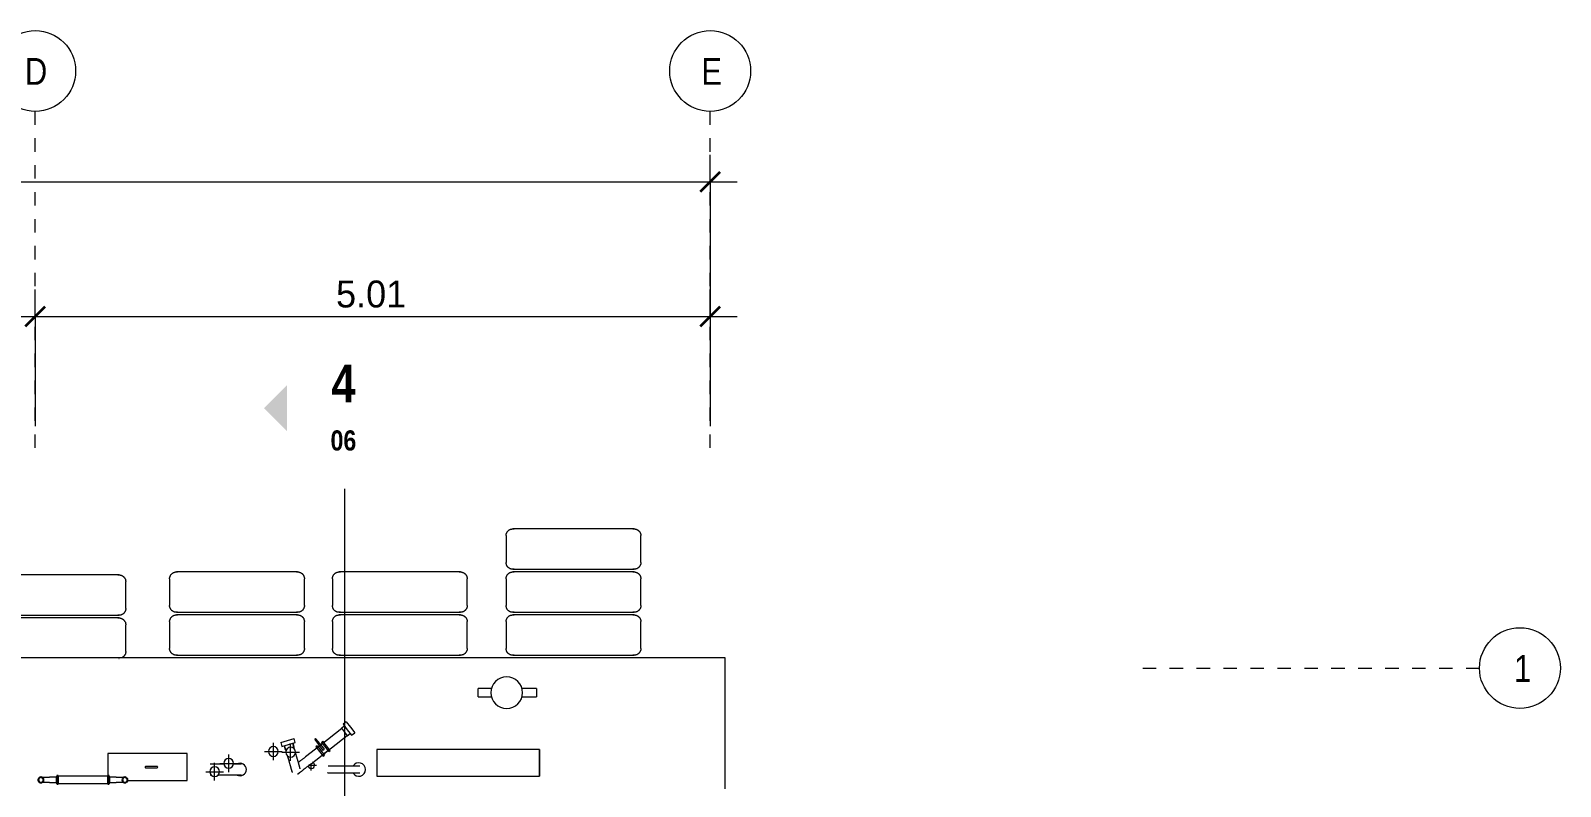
# Model space of a CAD drawing. Header units: metres. Extents: x -3 to 175, y -5 to 18.
# Drawn here: x 83.2 to 94.55, y 12.35 to 17.96 of the extents above; entities that cross this region are included whole.
import ezdxf

# ---------------------------------------------------------------- set-up
doc = ezdxf.new("R2010")
doc.units = ezdxf.units.M
doc.linetypes.add('Grid Line', pattern=[0.022225, 0.0127, -0.003175, 0.003175, -0.003175])
for name, color, linetype, lineweight in [('A-ANNO-DIMS', 7, 'Continuous', 9), ('A-ANNO-DIMS-100', 7, 'Continuous', 9), ('A-FLOR', 7, 'Continuous', 9), ('A-GENM', 7, 'Continuous', 9), ('G-ANNO-SYMB', 7, 'Continuous', 9), ('P-PIPE', 7, 'Continuous', 9), ('P-PIPE-CNTR', 7, 'Continuous', 9), ('S-GRID', 7, 'Continuous', 9), ('S-GRID-IDEN', 7, 'Continuous', 9)]:
    doc.layers.add(name, color=color, linetype=linetype, lineweight=lineweight)
doc.styles.add('Century Gothic_1', font='GOTHIC.TTF', dxfattribs={"height": 0.2})
doc.styles.add('Saira Condensed', font='SairaCondensed-Regular.ttf', dxfattribs={"height": 0.2})
doc.styles.add('Saira Condensed_B', font='', dxfattribs={"height": 0.15})
doc.styles.add('Saira Condensed_B_1', font='', dxfattribs={"height": 0.28})
doc.styles.get('Saira Condensed_B').set_extended_font_data('Saira Condensed', bold=True)
doc.styles.get('Saira Condensed_B_1').set_extended_font_data('Saira Condensed', bold=True)
doc.dimstyles.new('FCA_N_Cotas_E100', dxfattribs={"dimscale": 0.3048, "dimtxt": 0.208834, "dimasz": 0.492126, "dimexe": 0.656168, "dimexo": 0.656168, "dimgap": 0.032808, "dimtad": 1, "dimrnd": 0.01, "dimzin": 0, "dimdsep": 46, "dimtxsty": 'Century Gothic_1', "dimblk1": 'OBLIQUE', "dimblk2": 'OBLIQUE', "dimsah": 1, "dimcen": 0.09, "dimdle": 0.656168, "dimazin": 2, "dimtfac": 1, "dimtdec": 4, "dimtix": 1, "dimtmove": 0, "dimatfit": 3, "dimfxl": 1, "dimtvp": 1, "dimtolj": 1, "dimtzin": 0, "dimarcsym": 2})

# ---------------------------------------------------------------- blocks, each defined once
blk = doc.blocks.new('M_RVR_Neumatico - M_RVR_Neumatico-2622534-N-Cubierta 01')
at = {"layer": 'A-GENM'}
for p, q in [((-0.5, 0.1), (-0.5, -0.1)), ((0.5, -0.1), (0.5, 0.1))]:
    blk.add_line(p, q, dxfattribs=at)
at = {"layer": 'A-GENM', "flags": 128}
for points in [[(-0.5, 0.1), (-0.5, 0.102), (-0.5, 0.104), (-0.5, 0.106), (-0.499, 0.108), (-0.499, 0.11), (-0.499, 0.112), (-0.498, 0.114), (-0.497, 0.116), (-0.497, 0.118), (-0.496, 0.119), (-0.495, 0.121), (-0.494, 0.123), (-0.493, 0.125), (-0.492, 0.127), (-0.491, 0.128), (-0.49, 0.13), (-0.489, 0.131), (-0.488, 0.133), (-0.486, 0.134), (-0.485, 0.136), (-0.483, 0.137), (-0.482, 0.139), (-0.48, 0.14), (-0.479, 0.141), (-0.477, 0.142), (-0.475, 0.143), (-0.474, 0.144), (-0.472, 0.145), (-0.47, 0.146), (-0.468, 0.147), (-0.466, 0.147), (-0.464, 0.148), (-0.462, 0.148), (-0.46, 0.149), (-0.458, 0.149), (-0.457, 0.15), (-0.455, 0.15), (-0.453, 0.15), (-0.451, 0.15), (-0.45, 0.15)], [(-0.45, 0.15), (-0.45, 0.15), (-0.449, 0.15), (-0.447, 0.15), (-0.444, 0.15), (-0.441, 0.15)], [(0.45, 0.15), (0.45, 0.15), (0.449, 0.15), (0.447, 0.15), (0.444, 0.15), (0.441, 0.15), (0.437, 0.15), (0.432, 0.15), (0.427, 0.15), (0.421, 0.15), (0.414, 0.15), (0.407, 0.15), (0.399, 0.15), (0.391, 0.15), (0.381, 0.15), (0.371, 0.15), (0.361, 0.15), (0.35, 0.15), (0.338, 0.15), (0.326, 0.15), (0.314, 0.15), (0.3, 0.15), (0.287, 0.15), (0.273, 0.15), (0.258, 0.15), (0.243, 0.15), (0.228, 0.15), (0.212, 0.15), (0.196, 0.15), (0.18, 0.15), (0.163, 0.15), (0.146, 0.15), (0.129, 0.15), (0.112, 0.15), (0.094, 0.15), (0.076, 0.15), (0.059, 0.15), (0.041, 0.15), (0.023, 0.15), (0.005, 0.15), (-0.013, 0.15), (-0.031, 0.15), (-0.049, 0.15), (-0.067, 0.15), (-0.085, 0.15), (-0.102, 0.15), (-0.12, 0.15), (-0.137, 0.15), (-0.154, 0.15), (-0.171, 0.15), (-0.187, 0.15), (-0.203, 0.15), (-0.219, 0.15), (-0.235, 0.15), (-0.25, 0.15), (-0.265, 0.15), (-0.279, 0.15), (-0.293, 0.15), (-0.306, 0.15), (-0.319, 0.15), (-0.332, 0.15), (-0.344, 0.15), (-0.355, 0.15), (-0.366, 0.15), (-0.376, 0.15), (-0.386, 0.15), (-0.395, 0.15), (-0.403, 0.15), (-0.411, 0.15), (-0.418, 0.15), (-0.424, 0.15), (-0.43, 0.15), (-0.435, 0.15), (-0.439, 0.15), (-0.443, 0.15), (-0.445, 0.15), (-0.448, 0.15), (-0.449, 0.15), (-0.45, 0.15), (-0.45, 0.15)], [(0.441, 0.15), (0.443, 0.15), (0.445, 0.15), (0.448, 0.15), (0.449, 0.15), (0.45, 0.15), (0.45, 0.15)], [(0.45, 0.15), (0.452, 0.15), (0.454, 0.15), (0.456, 0.15), (0.458, 0.149), (0.46, 0.149), (0.462, 0.149), (0.464, 0.148), (0.466, 0.147), (0.468, 0.147), (0.469, 0.146), (0.471, 0.145), (0.473, 0.144), (0.475, 0.143), (0.477, 0.142), (0.478, 0.141), (0.48, 0.14), (0.481, 0.139), (0.483, 0.138), (0.484, 0.136), (0.486, 0.135), (0.487, 0.133), (0.489, 0.132), (0.49, 0.13), (0.491, 0.129), (0.492, 0.127), (0.493, 0.125), (0.494, 0.124), (0.495, 0.122), (0.496, 0.12), (0.497, 0.118), (0.497, 0.116), (0.498, 0.114), (0.498, 0.112), (0.499, 0.11), (0.499, 0.108), (0.5, 0.107), (0.5, 0.105), (0.5, 0.103), (0.5, 0.101), (0.5, 0.1)], [(-0.45, -0.15), (-0.452, -0.15), (-0.454, -0.15), (-0.456, -0.15), (-0.458, -0.149), (-0.46, -0.149), (-0.462, -0.149), (-0.464, -0.148), (-0.466, -0.147), (-0.468, -0.147), (-0.469, -0.146), (-0.471, -0.145), (-0.473, -0.144), (-0.475, -0.143), (-0.477, -0.142), (-0.478, -0.141), (-0.48, -0.14), (-0.481, -0.139), (-0.483, -0.138), (-0.484, -0.136), (-0.486, -0.135), (-0.487, -0.133), (-0.489, -0.132), (-0.49, -0.13), (-0.491, -0.129), (-0.492, -0.127), (-0.493, -0.125), (-0.494, -0.124), (-0.495, -0.122), (-0.496, -0.12), (-0.497, -0.118), (-0.497, -0.116), (-0.498, -0.114), (-0.498, -0.112), (-0.499, -0.11), (-0.499, -0.108), (-0.5, -0.107), (-0.5, -0.105), (-0.5, -0.103), (-0.5, -0.101), (-0.5, -0.1)], [(0.5, -0.1), (0.5, -0.102), (0.5, -0.104), (0.5, -0.106), (0.499, -0.108), (0.499, -0.11), (0.499, -0.112), (0.498, -0.114), (0.497, -0.116), (0.497, -0.118), (0.496, -0.119), (0.495, -0.121), (0.494, -0.123), (0.493, -0.125), (0.492, -0.127), (0.491, -0.128), (0.49, -0.13), (0.489, -0.131), (0.488, -0.133), (0.486, -0.134), (0.485, -0.136), (0.483, -0.137), (0.482, -0.139), (0.48, -0.14), (0.479, -0.141), (0.477, -0.142), (0.475, -0.143), (0.474, -0.144), (0.472, -0.145), (0.47, -0.146), (0.468, -0.147), (0.466, -0.147), (0.464, -0.148), (0.462, -0.148), (0.46, -0.149), (0.458, -0.149), (0.457, -0.15), (0.455, -0.15), (0.453, -0.15), (0.451, -0.15), (0.45, -0.15)], [(-0.441, -0.15), (-0.443, -0.15), (-0.445, -0.15), (-0.448, -0.15), (-0.449, -0.15), (-0.45, -0.15), (-0.45, -0.15)], [(-0.45, -0.15), (-0.45, -0.15), (-0.449, -0.15), (-0.447, -0.15), (-0.444, -0.15), (-0.441, -0.15), (-0.437, -0.15), (-0.432, -0.15), (-0.427, -0.15), (-0.421, -0.15), (-0.414, -0.15), (-0.407, -0.15), (-0.399, -0.15), (-0.391, -0.15), (-0.381, -0.15), (-0.371, -0.15), (-0.361, -0.15), (-0.35, -0.15), (-0.338, -0.15), (-0.326, -0.15), (-0.314, -0.15), (-0.3, -0.15), (-0.287, -0.15), (-0.273, -0.15), (-0.258, -0.15), (-0.243, -0.15), (-0.228, -0.15), (-0.212, -0.15), (-0.196, -0.15), (-0.18, -0.15), (-0.163, -0.15), (-0.146, -0.15), (-0.129, -0.15), (-0.112, -0.15), (-0.094, -0.15), (-0.076, -0.15), (-0.059, -0.15), (-0.041, -0.15), (-0.023, -0.15), (-0.005, -0.15), (0.013, -0.15), (0.031, -0.15), (0.049, -0.15), (0.067, -0.15), (0.085, -0.15), (0.102, -0.15), (0.12, -0.15), (0.137, -0.15), (0.154, -0.15), (0.171, -0.15), (0.187, -0.15), (0.203, -0.15), (0.219, -0.15), (0.235, -0.15), (0.25, -0.15), (0.265, -0.15), (0.279, -0.15), (0.293, -0.15), (0.306, -0.15), (0.319, -0.15), (0.332, -0.15), (0.344, -0.15), (0.355, -0.15), (0.366, -0.15), (0.376, -0.15), (0.386, -0.15), (0.395, -0.15), (0.403, -0.15), (0.411, -0.15), (0.418, -0.15), (0.424, -0.15), (0.43, -0.15), (0.435, -0.15), (0.439, -0.15), (0.443, -0.15), (0.445, -0.15), (0.448, -0.15), (0.449, -0.15), (0.45, -0.15), (0.45, -0.15)], [(0.45, -0.15), (0.45, -0.15), (0.449, -0.15), (0.447, -0.15), (0.444, -0.15), (0.441, -0.15)]]:
    blk.add_lwpolyline(points, dxfattribs=at)
blk = doc.blocks.new('M_RVR_Neumatico - M_RVR_Neumatico-V124-N-Cubierta 01')
at = {"layer": 'A-GENM'}
for p, q in [((-0.5, 0.1), (-0.5, -0.1)), ((0.5, -0.1), (0.5, 0.1)), ((-0.45, -0.15), (-0.449, -0.15))]:
    blk.add_line(p, q, dxfattribs=at)
at = {"layer": 'A-GENM', "flags": 128}
for points in [[(-0.5, 0.1), (-0.5, 0.102), (-0.5, 0.104), (-0.5, 0.106), (-0.499, 0.108), (-0.499, 0.11), (-0.499, 0.112), (-0.498, 0.114), (-0.497, 0.116), (-0.497, 0.118), (-0.496, 0.119), (-0.495, 0.121), (-0.494, 0.123), (-0.493, 0.125), (-0.492, 0.127), (-0.491, 0.128), (-0.49, 0.13), (-0.489, 0.131), (-0.488, 0.133), (-0.486, 0.134), (-0.485, 0.136), (-0.483, 0.137), (-0.482, 0.139), (-0.48, 0.14), (-0.479, 0.141), (-0.477, 0.142), (-0.475, 0.143), (-0.474, 0.144), (-0.472, 0.145), (-0.47, 0.146), (-0.468, 0.147), (-0.466, 0.147), (-0.464, 0.148), (-0.462, 0.148), (-0.46, 0.149), (-0.458, 0.149), (-0.457, 0.15), (-0.455, 0.15), (-0.453, 0.15), (-0.451, 0.15), (-0.45, 0.15)], [(-0.45, 0.15), (-0.45, 0.15), (-0.449, 0.15), (-0.447, 0.15), (-0.444, 0.15), (-0.441, 0.15)], [(0.45, 0.15), (0.45, 0.15), (0.449, 0.15), (0.447, 0.15), (0.444, 0.15), (0.441, 0.15), (0.437, 0.15), (0.432, 0.15), (0.427, 0.15), (0.421, 0.15), (0.414, 0.15), (0.407, 0.15), (0.399, 0.15), (0.391, 0.15), (0.381, 0.15), (0.371, 0.15), (0.361, 0.15), (0.35, 0.15), (0.338, 0.15), (0.326, 0.15), (0.314, 0.15), (0.3, 0.15), (0.287, 0.15), (0.273, 0.15), (0.258, 0.15), (0.243, 0.15), (0.228, 0.15), (0.212, 0.15), (0.196, 0.15), (0.18, 0.15), (0.163, 0.15), (0.146, 0.15), (0.129, 0.15), (0.112, 0.15), (0.094, 0.15), (0.076, 0.15), (0.059, 0.15), (0.041, 0.15), (0.023, 0.15), (0.005, 0.15), (-0.013, 0.15), (-0.031, 0.15), (-0.049, 0.15), (-0.067, 0.15), (-0.085, 0.15), (-0.102, 0.15), (-0.12, 0.15), (-0.137, 0.15), (-0.154, 0.15), (-0.171, 0.15), (-0.187, 0.15), (-0.203, 0.15), (-0.219, 0.15), (-0.235, 0.15), (-0.25, 0.15), (-0.265, 0.15), (-0.279, 0.15), (-0.293, 0.15), (-0.306, 0.15), (-0.319, 0.15), (-0.332, 0.15), (-0.344, 0.15), (-0.355, 0.15), (-0.366, 0.15), (-0.376, 0.15), (-0.386, 0.15), (-0.395, 0.15), (-0.403, 0.15), (-0.411, 0.15), (-0.418, 0.15), (-0.424, 0.15), (-0.43, 0.15), (-0.435, 0.15), (-0.439, 0.15), (-0.443, 0.15), (-0.445, 0.15), (-0.448, 0.15), (-0.449, 0.15), (-0.45, 0.15), (-0.45, 0.15)], [(0.441, 0.15), (0.443, 0.15), (0.445, 0.15), (0.448, 0.15), (0.449, 0.15), (0.45, 0.15), (0.45, 0.15)], [(0.45, 0.15), (0.452, 0.15), (0.454, 0.15), (0.456, 0.15), (0.458, 0.149), (0.46, 0.149), (0.462, 0.149), (0.464, 0.148), (0.466, 0.147), (0.468, 0.147), (0.469, 0.146), (0.471, 0.145), (0.473, 0.144), (0.475, 0.143), (0.477, 0.142), (0.478, 0.141), (0.48, 0.14), (0.481, 0.139), (0.483, 0.138), (0.484, 0.136), (0.486, 0.135), (0.487, 0.133), (0.489, 0.132), (0.49, 0.13), (0.491, 0.129), (0.492, 0.127), (0.493, 0.125), (0.494, 0.124), (0.495, 0.122), (0.496, 0.12), (0.497, 0.118), (0.497, 0.116), (0.498, 0.114), (0.498, 0.112), (0.499, 0.11), (0.499, 0.108), (0.5, 0.107), (0.5, 0.105), (0.5, 0.103), (0.5, 0.101), (0.5, 0.1)], [(-0.468, -0.147), (-0.469, -0.146), (-0.471, -0.145), (-0.473, -0.144), (-0.475, -0.143), (-0.477, -0.142), (-0.478, -0.141), (-0.48, -0.14), (-0.481, -0.139), (-0.483, -0.138), (-0.484, -0.136), (-0.486, -0.135), (-0.487, -0.133), (-0.489, -0.132), (-0.49, -0.13), (-0.491, -0.129), (-0.492, -0.127), (-0.493, -0.125), (-0.494, -0.124), (-0.495, -0.122), (-0.496, -0.12), (-0.497, -0.118), (-0.497, -0.116), (-0.498, -0.114), (-0.498, -0.112), (-0.499, -0.11), (-0.499, -0.108), (-0.5, -0.107), (-0.5, -0.105), (-0.5, -0.103), (-0.5, -0.101), (-0.5, -0.1)], [(0.5, -0.1), (0.5, -0.102), (0.5, -0.104), (0.5, -0.106), (0.499, -0.108), (0.499, -0.11), (0.499, -0.112), (0.498, -0.114), (0.497, -0.116), (0.497, -0.118), (0.496, -0.119), (0.495, -0.121), (0.494, -0.123), (0.493, -0.125), (0.492, -0.127), (0.491, -0.128), (0.49, -0.13), (0.489, -0.131), (0.488, -0.133), (0.486, -0.134), (0.485, -0.136), (0.483, -0.137), (0.482, -0.139), (0.48, -0.14), (0.479, -0.141), (0.477, -0.142), (0.475, -0.143), (0.474, -0.144), (0.472, -0.145), (0.47, -0.146), (0.468, -0.147), (0.467, -0.147)], [(0.448, -0.15), (0.449, -0.15), (0.45, -0.15)]]:
    blk.add_lwpolyline(points, dxfattribs=at)
blk = doc.blocks.new('M_Escalera Marinera Exterior - M_Escalera Marinera Exterior-2699892-N-Cubierta 01')
at = {"layer": 'A-GENM'}
for p, q in [((-0.197, 0.02), (-0.248, 0.02)), ((-0.197, 0), (-0.197, 0.02)), ((-0.197, -0.02), (-0.197, 0)), ((-0.184, 0.03), (0.184, 0.03)), ((0.248, 0.02), (0.197, 0.02)), ((0.197, 0.02), (0.197, 0)), ((-0.248, -0.02), (-0.197, -0.02)), ((0.184, -0.03), (-0.184, -0.03)), ((0.197, 0), (0.197, -0.02)), ((0.197, -0.02), (0.248, -0.02))]:
    blk.add_line(p, q, dxfattribs=at)
at = {"layer": 'A-GENM', "lineweight": 25}
for p, q in [((-0.184, 0.03), (-0.194, 0.03)), ((-0.194, 0.03), (-0.194, -0.03)), ((-0.184, -0.03), (-0.184, 0.03)), ((0.194, 0.03), (0.184, 0.03)), ((0.184, 0.03), (0.184, -0.03)), ((0.194, -0.03), (0.194, 0.03)), ((-0.194, -0.03), (-0.184, -0.03)), ((0.184, -0.03), (0.194, -0.03))]:
    blk.add_line(p, q, dxfattribs=at)
at = {"layer": 'A-GENM', "flags": 128}
for points in [[(-0.332, 0), (-0.332, 0.001), (-0.332, 0.002), (-0.331, 0.002), (-0.331, 0.003), (-0.331, 0.004), (-0.331, 0.005), (-0.331, 0.006), (-0.331, 0.006), (-0.33, 0.007), (-0.33, 0.008), (-0.33, 0.009), (-0.329, 0.009), (-0.329, 0.01), (-0.329, 0.011), (-0.328, 0.011), (-0.328, 0.012), (-0.327, 0.013), (-0.327, 0.013), (-0.326, 0.014)], [(-0.326, 0.014), (-0.325, 0.015), (-0.324, 0.015), (-0.324, 0.016), (-0.323, 0.016), (-0.322, 0.017), (-0.322, 0.017), (-0.321, 0.018), (-0.32, 0.018), (-0.32, 0.018), (-0.319, 0.019), (-0.318, 0.019), (-0.317, 0.019), (-0.317, 0.019), (-0.316, 0.02), (-0.315, 0.02), (-0.314, 0.02), (-0.313, 0.02), (-0.313, 0.02), (-0.312, 0.02)], [(-0.311, 0.02), (-0.311, 0.02), (-0.311, 0.02), (-0.31, 0.02), (-0.31, 0.02), (-0.309, 0.02), (-0.308, 0.02), (-0.308, 0.02), (-0.307, 0.02), (-0.306, 0.02), (-0.304, 0.02), (-0.303, 0.02), (-0.302, 0.02), (-0.301, 0.02), (-0.299, 0.02), (-0.298, 0.02), (-0.296, 0.02), (-0.294, 0.02), (-0.292, 0.02), (-0.291, 0.02), (-0.289, 0.02), (-0.287, 0.02), (-0.285, 0.02), (-0.283, 0.02), (-0.28, 0.02), (-0.278, 0.02), (-0.276, 0.02), (-0.274, 0.02), (-0.271, 0.02), (-0.269, 0.02), (-0.267, 0.02), (-0.264, 0.02), (-0.262, 0.02), (-0.259, 0.02), (-0.257, 0.02), (-0.254, 0.02), (-0.252, 0.02), (-0.249, 0.02), (-0.248, 0.02)], [(0.248, 0.02), (0.251, 0.02), (0.253, 0.02), (0.256, 0.02), (0.258, 0.02), (0.261, 0.02), (0.263, 0.02), (0.266, 0.02), (0.268, 0.02), (0.271, 0.02), (0.273, 0.02), (0.275, 0.02), (0.278, 0.02), (0.28, 0.02), (0.282, 0.02), (0.284, 0.02), (0.286, 0.02), (0.288, 0.02), (0.29, 0.02), (0.292, 0.02), (0.294, 0.02), (0.295, 0.02), (0.297, 0.02), (0.299, 0.02), (0.3, 0.02), (0.302, 0.02), (0.303, 0.02), (0.304, 0.02), (0.305, 0.02), (0.306, 0.02), (0.307, 0.02), (0.308, 0.02), (0.309, 0.02), (0.31, 0.02), (0.31, 0.02), (0.311, 0.02), (0.311, 0.02), (0.311, 0.02)], [(0.312, 0.02), (0.312, 0.02), (0.313, 0.02), (0.314, 0.02), (0.315, 0.02), (0.316, 0.02), (0.316, 0.019), (0.317, 0.019), (0.318, 0.019), (0.319, 0.019), (0.319, 0.018), (0.32, 0.018), (0.321, 0.018), (0.322, 0.017), (0.322, 0.017), (0.323, 0.017), (0.324, 0.016), (0.324, 0.016), (0.325, 0.015), (0.325, 0.014)], [(0.326, 0.014), (0.327, 0.013), (0.327, 0.013), (0.328, 0.012), (0.328, 0.011), (0.328, 0.011), (0.329, 0.01), (0.329, 0.009), (0.33, 0.009), (0.33, 0.008), (0.33, 0.007), (0.331, 0.006), (0.331, 0.006), (0.331, 0.005), (0.331, 0.004), (0.331, 0.003), (0.331, 0.003), (0.332, 0.002), (0.332, 0.001), (0.332, 0)], [(0.332, 0), (0.332, -0.001), (0.332, -0.002), (0.331, -0.002), (0.331, -0.003), (0.331, -0.004), (0.331, -0.005), (0.331, -0.006), (0.331, -0.006), (0.33, -0.007), (0.33, -0.008), (0.33, -0.009), (0.329, -0.009), (0.329, -0.01), (0.329, -0.011), (0.328, -0.011), (0.328, -0.012), (0.327, -0.013), (0.327, -0.013), (0.326, -0.014)], [(-0.326, -0.014), (-0.327, -0.013), (-0.327, -0.013), (-0.328, -0.012), (-0.328, -0.011), (-0.328, -0.011), (-0.329, -0.01), (-0.329, -0.009), (-0.33, -0.009), (-0.33, -0.008), (-0.33, -0.007), (-0.331, -0.006), (-0.331, -0.006), (-0.331, -0.005), (-0.331, -0.004), (-0.331, -0.003), (-0.331, -0.003), (-0.332, -0.002), (-0.332, -0.001), (-0.332, 0)], [(-0.312, -0.02), (-0.312, -0.02), (-0.313, -0.02), (-0.314, -0.02), (-0.315, -0.02), (-0.316, -0.02), (-0.316, -0.019), (-0.317, -0.019), (-0.318, -0.019), (-0.319, -0.019), (-0.319, -0.018), (-0.32, -0.018), (-0.321, -0.018), (-0.322, -0.017), (-0.322, -0.017), (-0.323, -0.017), (-0.324, -0.016), (-0.324, -0.016), (-0.325, -0.015), (-0.325, -0.014)], [(-0.248, -0.02), (-0.251, -0.02), (-0.253, -0.02), (-0.256, -0.02), (-0.258, -0.02), (-0.261, -0.02), (-0.263, -0.02), (-0.266, -0.02), (-0.268, -0.02), (-0.271, -0.02), (-0.273, -0.02), (-0.275, -0.02), (-0.278, -0.02), (-0.28, -0.02), (-0.282, -0.02), (-0.284, -0.02), (-0.286, -0.02), (-0.288, -0.02), (-0.29, -0.02), (-0.292, -0.02), (-0.294, -0.02), (-0.295, -0.02), (-0.297, -0.02), (-0.299, -0.02), (-0.3, -0.02), (-0.302, -0.02), (-0.303, -0.02), (-0.304, -0.02), (-0.305, -0.02), (-0.306, -0.02), (-0.307, -0.02), (-0.308, -0.02), (-0.309, -0.02), (-0.31, -0.02), (-0.31, -0.02), (-0.311, -0.02), (-0.311, -0.02), (-0.311, -0.02)], [(0.311, -0.02), (0.311, -0.02), (0.311, -0.02), (0.31, -0.02), (0.31, -0.02), (0.309, -0.02), (0.308, -0.02), (0.308, -0.02), (0.307, -0.02), (0.306, -0.02), (0.304, -0.02), (0.303, -0.02), (0.302, -0.02), (0.301, -0.02), (0.299, -0.02), (0.298, -0.02), (0.296, -0.02), (0.294, -0.02), (0.292, -0.02), (0.291, -0.02), (0.289, -0.02), (0.287, -0.02), (0.285, -0.02), (0.283, -0.02), (0.28, -0.02), (0.278, -0.02), (0.276, -0.02), (0.274, -0.02), (0.271, -0.02), (0.269, -0.02), (0.267, -0.02), (0.264, -0.02), (0.262, -0.02), (0.259, -0.02), (0.257, -0.02), (0.254, -0.02), (0.252, -0.02), (0.249, -0.02), (0.248, -0.02)], [(0.326, -0.014), (0.325, -0.015), (0.324, -0.015), (0.324, -0.016), (0.323, -0.016), (0.322, -0.017), (0.322, -0.017), (0.321, -0.018), (0.32, -0.018), (0.32, -0.018), (0.319, -0.019), (0.318, -0.019), (0.317, -0.019), (0.317, -0.019), (0.316, -0.02), (0.315, -0.02), (0.314, -0.02), (0.313, -0.02), (0.313, -0.02), (0.312, -0.02)]]:
    blk.add_lwpolyline(points, dxfattribs=at)
at = {"layer": 'A-GENM', "lineweight": 25}
for centre, start, end in [((-0.312, 0), 0, 180), ((-0.312, 0), 180, 360), ((0.312, 0), 0, 180), ((0.312, 0), 180, 0)]:
    blk.add_arc(centre, 0.02, start, end, dxfattribs=at)
blk = doc.blocks.new('M_Miscelaneo 1 - M_Miscelaneo 1-V137-N-Cubierta 01')
at = {"layer": 'A-GENM'}
for p, q in [((0.278, 0.1), (-0.168, 0.1)), ((-0.168, 0.1), (-0.168, -0.1)), ((0.316, 0.1), (0.315, 0.1)), ((0.414, 0.1), (0.412, 0.1)), ((0.421, -0.1), (0.421, 0.065)), ((-0.168, -0.1), (0.421, -0.1))]:
    blk.add_line(p, q, dxfattribs=at)
at = {"layer": 'A-GENM', "flags": 128}
for points in [[(0.141, 0.005), (0.141, 0.005), (0.141, 0.005), (0.141, 0.005), (0.141, 0.005), (0.141, 0.005), (0.14, 0.005), (0.14, 0.005), (0.139, 0.005), (0.139, 0.005), (0.138, 0.005), (0.137, 0.005), (0.137, 0.005), (0.136, 0.005), (0.135, 0.005), (0.134, 0.005), (0.133, 0.005), (0.132, 0.005), (0.131, 0.005), (0.13, 0.005), (0.129, 0.005), (0.127, 0.005), (0.126, 0.005), (0.125, 0.005), (0.123, 0.005), (0.122, 0.005), (0.121, 0.005), (0.119, 0.005), (0.118, 0.005), (0.116, 0.005), (0.115, 0.005), (0.113, 0.005), (0.111, 0.005), (0.11, 0.005), (0.108, 0.005), (0.106, 0.005), (0.105, 0.005), (0.103, 0.005), (0.101, 0.005), (0.1, 0.005), (0.098, 0.005), (0.096, 0.005), (0.095, 0.005), (0.093, 0.005), (0.091, 0.005), (0.09, 0.005), (0.088, 0.005), (0.086, 0.005), (0.085, 0.005), (0.083, 0.005), (0.082, 0.005), (0.08, 0.005), (0.079, 0.005), (0.077, 0.005), (0.076, 0.005), (0.074, 0.005), (0.073, 0.005), (0.072, 0.005), (0.071, 0.005), (0.069, 0.005), (0.068, 0.005), (0.067, 0.005), (0.066, 0.005), (0.065, 0.005), (0.064, 0.005), (0.063, 0.005), (0.062, 0.005), (0.062, 0.005), (0.061, 0.005), (0.06, 0.005), (0.06, 0.005), (0.059, 0.005), (0.059, 0.005), (0.058, 0.005), (0.058, 0.005), (0.058, 0.005), (0.057, 0.005), (0.057, 0.005), (0.057, 0.005), (0.057, 0.005)], [(0.057, -0.005), (0.057, -0.005), (0.057, -0.005), (0.057, -0.005), (0.058, -0.005), (0.058, -0.005), (0.058, -0.005), (0.059, -0.005), (0.059, -0.005), (0.06, -0.005), (0.06, -0.005), (0.061, -0.005), (0.062, -0.005), (0.063, -0.005), (0.064, -0.005), (0.064, -0.005), (0.065, -0.005), (0.067, -0.005), (0.068, -0.005), (0.069, -0.005), (0.07, -0.005), (0.071, -0.005), (0.072, -0.005), (0.074, -0.005), (0.075, -0.005), (0.077, -0.005), (0.078, -0.005), (0.079, -0.005), (0.081, -0.005), (0.082, -0.005), (0.084, -0.005), (0.086, -0.005), (0.087, -0.005), (0.089, -0.005), (0.09, -0.005), (0.092, -0.005), (0.094, -0.005), (0.095, -0.005), (0.097, -0.005), (0.099, -0.005), (0.101, -0.005), (0.102, -0.005), (0.104, -0.005), (0.106, -0.005), (0.107, -0.005), (0.109, -0.005), (0.11, -0.005), (0.112, -0.005), (0.114, -0.005), (0.115, -0.005), (0.117, -0.005), (0.118, -0.005), (0.12, -0.005), (0.121, -0.005), (0.123, -0.005), (0.124, -0.005), (0.125, -0.005), (0.127, -0.005), (0.128, -0.005), (0.129, -0.005), (0.13, -0.005), (0.131, -0.005), (0.133, -0.005), (0.134, -0.005), (0.134, -0.005), (0.135, -0.005), (0.136, -0.005), (0.137, -0.005), (0.138, -0.005), (0.138, -0.005), (0.139, -0.005), (0.14, -0.005), (0.14, -0.005), (0.14, -0.005), (0.141, -0.005), (0.141, -0.005), (0.141, -0.005), (0.141, -0.005), (0.141, -0.005), (0.141, -0.005)]]:
    blk.add_lwpolyline(points, dxfattribs=at)
at = {"layer": 'A-GENM'}
for centre, start, end in [((0.057, 0), 75, 180), ((0.057, 0), 180, 285), ((0.141, 0), 0, 120), ((0.141, 0), 240, 0)]:
    blk.add_arc(centre, 0.005, start, end, dxfattribs=at)
blk = doc.blocks.new('M_Boca extracción - M_Boca extracción-2633244-N-Cubierta 01')
at = {"layer": 'A-GENM'}
for p, q in [((-0.604, 0.1), (-0.604, -0.1)), ((0.604, 0.1), (-0.604, 0.1)), ((-0.603, -0.1), (-0.603, 0.1)), ((0.603, 0.1), (0.603, -0.1)), ((0.604, -0.1), (0.604, 0.1)), ((-0.604, -0.1), (0.604, -0.1))]:
    blk.add_line(p, q, dxfattribs=at)
blk = doc.blocks.new('M_Boquilla salida - M_Boquilla salida-V138-N-Cubierta 01')
at = {"layer": 'A-GENM', "flags": 128}
for points in [[(0.101, 0.04), (0.099, 0.04), (0.095, 0.04), (0.09, 0.04), (0.086, 0.04), (0.082, 0.04), (0.077, 0.04), (0.073, 0.04), (0.069, 0.04), (0.065, 0.04), (0.061, 0.04), (0.057, 0.04), (0.053, 0.04), (0.049, 0.04), (0.046, 0.04), (0.042, 0.04), (0.039, 0.04), (0.035, 0.04), (0.032, 0.04), (0.029, 0.04), (0.026, 0.04), (0.023, 0.04), (0.021, 0.04), (0.018, 0.04), (0.016, 0.04), (0.014, 0.04), (0.012, 0.04), (0.01, 0.04), (0.008, 0.04), (0.006, 0.04), (0.005, 0.04), (0.004, 0.04), (0.003, 0.04), (0.002, 0.04), (0.001, 0.04), (0.001, 0.04), (0, 0.04), (0, 0.04), (0, 0.04)], [(0.222, 0.04), (0.222, 0.04), (0.222, 0.04), (0.222, 0.04), (0.221, 0.04), (0.22, 0.04), (0.219, 0.04), (0.218, 0.04), (0.217, 0.04), (0.215, 0.04), (0.214, 0.04), (0.212, 0.04), (0.21, 0.04), (0.208, 0.04), (0.205, 0.04), (0.203, 0.04), (0.2, 0.04), (0.198, 0.04), (0.195, 0.04), (0.192, 0.04), (0.189, 0.04), (0.185, 0.04), (0.182, 0.04), (0.179, 0.04), (0.175, 0.04), (0.172, 0.04)], [(0, -0.04), (0, -0.04), (0, -0.04), (0.001, -0.04), (0.001, -0.04), (0.002, -0.04), (0.003, -0.04), (0.004, -0.04), (0.006, -0.04)], [(0.06, -0.04), (0.063, -0.04), (0.067, -0.04), (0.071, -0.04), (0.075, -0.04), (0.079, -0.04), (0.084, -0.04), (0.088, -0.04), (0.092, -0.04), (0.097, -0.04), (0.101, -0.04), (0.106, -0.04), (0.11, -0.04), (0.114, -0.04), (0.119, -0.04), (0.123, -0.04), (0.128, -0.04), (0.132, -0.04), (0.136, -0.04), (0.141, -0.04), (0.145, -0.04), (0.149, -0.04), (0.153, -0.04), (0.157, -0.04), (0.161, -0.04), (0.165, -0.04), (0.169, -0.04), (0.173, -0.04), (0.177, -0.04), (0.18, -0.04), (0.184, -0.04), (0.187, -0.04), (0.19, -0.04), (0.193, -0.04), (0.196, -0.04), (0.199, -0.04), (0.202, -0.04), (0.204, -0.04), (0.206, -0.04), (0.209, -0.04), (0.211, -0.04), (0.213, -0.04), (0.214, -0.04), (0.216, -0.04), (0.217, -0.04), (0.219, -0.04), (0.22, -0.04), (0.221, -0.04), (0.221, -0.04), (0.222, -0.04), (0.222, -0.04), (0.222, -0.04), (0.222, -0.04)]]:
    blk.add_lwpolyline(points, dxfattribs=at)
at = {"layer": 'A-GENM'}
for radius, start, end in [(0.0469, 0, 119.2648), (0.0469, 240.7144, 0), (0.04, 75, 93.2521), (0.04, 266.7397, 285)]:
    blk.add_arc((0.222, 0), radius, start, end, dxfattribs=at)
blk = doc.blocks.new('M_Boquilla salida-2 - M_Boquilla salida-2-2743545-N-Cubierta 01')
at = {"layer": 'A-GENM', "flags": 128}
for points in [[(0.222, 0.025), (0.222, 0.025), (0.222, 0.025), (0.222, 0.025), (0.221, 0.025), (0.22, 0.025), (0.219, 0.025), (0.218, 0.025), (0.217, 0.025), (0.215, 0.025), (0.214, 0.025), (0.212, 0.025), (0.21, 0.025), (0.208, 0.025), (0.205, 0.025), (0.203, 0.025), (0.2, 0.025), (0.198, 0.025), (0.195, 0.025), (0.192, 0.025), (0.189, 0.025), (0.185, 0.025), (0.182, 0.025), (0.179, 0.025), (0.175, 0.025), (0.171, 0.025), (0.167, 0.025), (0.164, 0.025), (0.16, 0.025), (0.156, 0.025), (0.151, 0.025), (0.147, 0.025), (0.143, 0.025), (0.139, 0.025), (0.134, 0.025), (0.13, 0.025), (0.126, 0.025), (0.121, 0.025), (0.117, 0.025), (0.112, 0.025), (0.108, 0.025), (0.104, 0.025), (0.099, 0.025), (0.095, 0.025), (0.09, 0.025), (0.086, 0.025), (0.082, 0.025), (0.077, 0.025), (0.073, 0.025), (0.069, 0.025), (0.065, 0.025), (0.061, 0.025), (0.057, 0.025), (0.053, 0.025), (0.049, 0.025), (0.046, 0.025), (0.042, 0.025), (0.039, 0.025), (0.035, 0.025), (0.032, 0.025), (0.029, 0.025), (0.026, 0.025), (0.023, 0.025), (0.021, 0.025), (0.018, 0.025), (0.016, 0.025), (0.014, 0.025), (0.012, 0.025), (0.01, 0.025), (0.008, 0.025), (0.006, 0.025), (0.005, 0.025), (0.004, 0.025), (0.003, 0.025), (0.002, 0.025), (0.001, 0.025), (0.001, 0.025), (0, 0.025), (0, 0.025), (0, 0.025)], [(0, -0.025), (0, -0.025), (0, -0.025), (0.001, -0.025), (0.001, -0.025), (0.002, -0.025), (0.003, -0.025), (0.004, -0.025), (0.006, -0.025), (0.007, -0.025), (0.009, -0.025), (0.011, -0.025), (0.013, -0.025), (0.015, -0.025), (0.017, -0.025), (0.019, -0.025), (0.022, -0.025), (0.025, -0.025), (0.028, -0.025), (0.031, -0.025), (0.034, -0.025), (0.037, -0.025), (0.04, -0.025), (0.044, -0.025), (0.047, -0.025), (0.051, -0.025), (0.055, -0.025), (0.059, -0.025), (0.063, -0.025), (0.067, -0.025), (0.071, -0.025), (0.075, -0.025), (0.079, -0.025), (0.084, -0.025), (0.088, -0.025), (0.092, -0.025), (0.097, -0.025), (0.101, -0.025), (0.106, -0.025), (0.11, -0.025), (0.114, -0.025), (0.119, -0.025), (0.123, -0.025), (0.128, -0.025), (0.132, -0.025), (0.136, -0.025), (0.141, -0.025), (0.145, -0.025), (0.149, -0.025), (0.153, -0.025), (0.157, -0.025), (0.161, -0.025), (0.165, -0.025), (0.169, -0.025), (0.173, -0.025), (0.177, -0.025), (0.18, -0.025), (0.184, -0.025), (0.187, -0.025), (0.19, -0.025), (0.193, -0.025), (0.196, -0.025), (0.199, -0.025), (0.202, -0.025), (0.204, -0.025), (0.206, -0.025), (0.209, -0.025), (0.211, -0.025), (0.213, -0.025), (0.214, -0.025), (0.216, -0.025), (0.217, -0.025), (0.219, -0.025), (0.22, -0.025), (0.221, -0.025), (0.221, -0.025), (0.222, -0.025), (0.222, -0.025), (0.222, -0.025), (0.222, -0.025)]]:
    blk.add_lwpolyline(points, dxfattribs=at)
at = {"layer": 'A-GENM'}
for centre, radius, start, end in [((0, 0), 0.05, 30, 180), ((0, 0), 0.05, 180, 330), ((0, 0), 0.025, 83.7931, 105), ((0.222, 0), 0.025, 60, 95.039), ((0, 0), 0.025, 255, 276.1923), ((0.222, 0), 0.025, 264.1003, 285)]:
    blk.add_arc(centre, radius, start, end, dxfattribs=at)
blk = doc.blocks.new('M_Conexión toma de agua potable - M_Conexión toma de agua potable-V139-N-Cubierta 01')
at = {"layer": 'P-PIPE'}
for p, q in [((-0.121, -0.013), (-0.436, -0.141)), ((-0.272, -0.063), (-0.285, -0.068)), ((-0.285, -0.068), (-0.252, -0.149)), ((-0.239, -0.144), (-0.272, -0.063)), ((-0.23, -0.058), (-0.268, -0.073)), ((-0.245, -0.099), (-0.206, -0.181)), ((-0.223, -0.043), (-0.234, -0.048)), ((-0.202, -0.129), (-0.234, -0.048)), ((-0.199, -0.179), (-0.229, -0.093)), ((-0.19, -0.124), (-0.223, -0.043)), ((-0.219, -0.123), (-0.096, -0.074)), ((-0.033, -0.081), (-0.033, -0.123)), ((0.032, -0.12), (0.032, -0.081)), ((-0.468, -0.133), (-0.497, -0.145)), ((-0.477, -0.193), (-0.497, -0.145)), ((-0.458, -0.241), (-0.477, -0.193)), ((-0.449, -0.181), (-0.468, -0.133)), ((-0.437, -0.139), (-0.462, -0.149)), ((-0.43, -0.229), (-0.449, -0.181)), ((-0.424, -0.171), (-0.437, -0.139)), ((-0.436, -0.214), (-0.411, -0.204)), ((-0.411, -0.204), (-0.424, -0.171)), ((-0.412, -0.201), (-0.231, -0.128)), ((-0.252, -0.149), (-0.239, -0.144)), ((-0.243, -0.134), (-0.231, -0.129)), ((-0.218, -0.124), (-0.206, -0.119)), ((-0.202, -0.129), (-0.19, -0.124)), ((-0.052, -0.196), (-0.052, -0.227)), ((0, -0.196), (-0.052, -0.196)), ((0, -0.227), (-0.052, -0.227)), ((-0.035, -0.169), (-0.035, -0.196)), ((-0.018, -0.169), (-0.035, -0.169)), ((-0.033, -0.152), (-0.033, -0.196)), ((0.052, -0.196), (0, -0.196)), ((0.052, -0.227), (0, -0.227)), ((0.035, -0.169), (0.019, -0.169)), ((0.032, -0.196), (0.032, -0.155)), ((0.035, -0.196), (0.035, -0.169)), ((0.052, -0.227), (0.052, -0.196)), ((-0.458, -0.241), (-0.43, -0.229))]:
    blk.add_line(p, q, dxfattribs=at)
at = {"layer": 'P-PIPE', "flags": 128}
for points in [[(-0.012, 0.03), (-0.012, 0.03), (-0.013, 0.03), (-0.013, 0.03), (-0.014, 0.03), (-0.014, 0.03), (-0.015, 0.029), (-0.016, 0.029), (-0.018, 0.028), (-0.019, 0.028), (-0.021, 0.027), (-0.023, 0.026), (-0.024, 0.025), (-0.027, 0.025), (-0.029, 0.024), (-0.031, 0.023), (-0.034, 0.022), (-0.036, 0.021), (-0.039, 0.02), (-0.042, 0.018), (-0.045, 0.017), (-0.048, 0.016), (-0.052, 0.014), (-0.055, 0.013), (-0.058, 0.012), (-0.062, 0.01), (-0.066, 0.009), (-0.07, 0.007), (-0.073, 0.006), (-0.077, 0.004), (-0.081, 0.002), (-0.085, 0.001), (-0.09, -0.001), (-0.094, -0.003), (-0.098, -0.004), (-0.102, -0.006), (-0.106, -0.008), (-0.111, -0.009), (-0.115, -0.011), (-0.119, -0.013), (-0.121, -0.013)], [(-0.096, -0.074), (-0.092, -0.072), (-0.088, -0.07), (-0.083, -0.068), (-0.079, -0.067), (-0.075, -0.065), (-0.07, -0.063), (-0.066, -0.062), (-0.062, -0.06), (-0.058, -0.058), (-0.054, -0.057), (-0.05, -0.055), (-0.046, -0.053), (-0.042, -0.052), (-0.039, -0.05), (-0.035, -0.049), (-0.033, -0.048)], [(-0.033, 0), (-0.033, 0), (-0.033, 0), (-0.033, -0.001), (-0.033, -0.001), (-0.033, -0.002), (-0.033, -0.002), (-0.033, -0.003), (-0.033, -0.004), (-0.033, -0.005), (-0.033, -0.006), (-0.033, -0.008), (-0.033, -0.009), (-0.033, -0.011), (-0.033, -0.012), (-0.033, -0.014), (-0.033, -0.016), (-0.033, -0.018), (-0.033, -0.02), (-0.033, -0.022), (-0.033, -0.025), (-0.033, -0.027), (-0.033, -0.029), (-0.033, -0.032), (-0.033, -0.034), (-0.033, -0.037), (-0.033, -0.04), (-0.033, -0.043), (-0.033, -0.046), (-0.033, -0.049), (-0.033, -0.052), (-0.033, -0.055), (-0.033, -0.058), (-0.033, -0.061), (-0.033, -0.064), (-0.033, -0.067), (-0.033, -0.07), (-0.033, -0.074), (-0.033, -0.077), (-0.033, -0.08), (-0.033, -0.081)], [(0.032, -0.081), (0.032, -0.078), (0.032, -0.074), (0.032, -0.071), (0.032, -0.068), (0.032, -0.065), (0.032, -0.062), (0.032, -0.059), (0.032, -0.055), (0.032, -0.052), (0.032, -0.049), (0.032, -0.046), (0.032, -0.044), (0.032, -0.041), (0.032, -0.038), (0.032, -0.035), (0.032, -0.033), (0.032, -0.03), (0.032, -0.028), (0.032, -0.025), (0.032, -0.023), (0.032, -0.021), (0.032, -0.019), (0.032, -0.017), (0.032, -0.015), (0.032, -0.013), (0.032, -0.011), (0.032, -0.01), (0.032, -0.008), (0.032, -0.007), (0.032, -0.005), (0.032, -0.004), (0.032, -0.003), (0.032, -0.003), (0.032, -0.002), (0.032, -0.001), (0.032, -0.001), (0.032, 0), (0.032, 0), (0.032, 0), (0.032, 0)]]:
    blk.add_lwpolyline(points, dxfattribs=at)
at = {"layer": 'P-PIPE'}
for centre, radius, start, end in [((0, 0), 0.0325, 112, 114.5399), ((0, 0), 0.0325, 97, 112), ((0, 0), 0.0325, 102.097, 110.8714), ((0, 0), 0.0325, 11.6699, 17.9161), ((0, 0), 0.0325, 0, 3.7257), ((-0.237, -0.095), 0.00841, 19, 205), ((-0.237, -0.095), 0.00841, 133.4615, 205), ((-0.237, -0.095), 0.00841, 33.3077, 119.1538), ((0, 0), 0.0325, 355.9953, 360), ((-0.203, -0.18), 0.00364, 199, 19), ((-0.203, -0.18), 0.00364, 214, 289), ((-0.203, -0.18), 0.00364, 319, 4)]:
    blk.add_arc(centre, radius, start, end, dxfattribs=at)
blk = doc.blocks.new('Bolardo - Bolardo-2116282-N-Cubierta 01')
at = {"layer": 'A-GENM'}
for p, q in [((-0.117, 0.027), (-0.217, 0.027)), ((-0.217, -0.033), (-0.217, 0.027)), ((0.217, 0.027), (0.109, 0.027)), ((0.217, 0.027), (0.217, -0.033)), ((-0.217, -0.033), (-0.117, -0.033)), ((0.109, -0.033), (0.217, -0.033))]:
    blk.add_line(p, q, dxfattribs=at)
for start, end in [(90, 270), (0, 90), (270, 0)]:
    blk.add_arc((-0.004, -0.003), 0.118, start, end, dxfattribs=at)
blk = doc.blocks.new('Grid - 3mm-1144979-N-Cubierta 01')
at = {"layer": 'S-GRID-IDEN', "color": 253, "true_color": 0xaaaaaa}
blk.add_circle((0, 0), 0.003, dxfattribs=at)
blk = doc.blocks.new('DIMBLOCK11-N-Cubierta 01')
at = {"layer": 'A-ANNO-DIMS-100'}
for p, q in [((76.348, 15.84), (76.348, 16.04)), ((83.231, 15.84), (83.231, 16.04)), ((76.348, 15.84), (83.231, 15.84)), ((76.348, 15.84), (76.348, 15.024)), ((83.231, 15.84), (83.231, 15.024))]:
    blk.add_line(p, q, dxfattribs=at)
at = {"layer": 'A-ANNO-DIMS-100', "lineweight": 35}
for p, q in [((76.348, 15.84), (76.423, 15.915)), ((83.231, 15.84), (83.306, 15.915)), ((76.348, 15.84), (76.273, 15.765)), ((83.231, 15.84), (83.156, 15.765))]:
    blk.add_line(p, q, dxfattribs=at)
at = {"layer": 'A-ANNO-DIMS-100', "color": 0, "insert": (79.518, 16.107), "char_height": 0.2, "width": 0.65236, "attachment_point": 1, "line_spacing_factor": 0.984502, "style": 'Century Gothic_1'}
blk.add_mtext('6.88', dxfattribs=at)
blk = doc.blocks.new('_Oblique')
at = {"color": 0, "linetype": 'ByBlock', "lineweight": -2}
blk.add_line((-0.5, -0.5), (0.5, 0.5), dxfattribs=at)
blk = doc.blocks.new('DIMBLOCK12-N-Cubierta 01')
at = {"layer": 'A-ANNO-DIMS-100'}
for p, q in [((83.231, 15.84), (83.231, 16.04)), ((88.241, 15.84), (88.241, 16.04)), ((83.231, 15.84), (88.441, 15.84)), ((83.231, 15.84), (83.231, 15.024)), ((88.241, 15.84), (88.241, 15.024))]:
    blk.add_line(p, q, dxfattribs=at)
at = {"layer": 'A-ANNO-DIMS-100', "lineweight": 35}
for p, q in [((83.231, 15.84), (83.306, 15.915)), ((88.241, 15.84), (88.316, 15.915)), ((83.231, 15.84), (83.156, 15.765)), ((88.241, 15.84), (88.166, 15.765))]:
    blk.add_line(p, q, dxfattribs=at)
at = {"layer": 'A-ANNO-DIMS-100', "color": 0, "insert": (85.464, 16.107), "char_height": 0.2, "width": 0.65236, "attachment_point": 1, "line_spacing_factor": 0.984502, "style": 'Century Gothic_1'}
blk.add_mtext('5.01', dxfattribs=at)
blk = doc.blocks.new('DIMBLOCK15-N-Cubierta 01')
at = {"layer": 'A-ANNO-DIMS-100'}
for p, q in [((64.417, 16.84), (64.417, 17.04)), ((88.241, 16.84), (88.241, 17.04)), ((64.217, 16.84), (88.441, 16.84)), ((64.417, 16.84), (64.417, 15.024)), ((88.241, 16.84), (88.241, 15.024))]:
    blk.add_line(p, q, dxfattribs=at)
at = {"layer": 'A-ANNO-DIMS-100', "lineweight": 35}
for p, q in [((64.417, 16.84), (64.342, 16.765)), ((64.417, 16.84), (64.492, 16.915)), ((88.241, 16.84), (88.166, 16.765)), ((88.241, 16.84), (88.316, 16.915))]:
    blk.add_line(p, q, dxfattribs=at)
at = {"layer": 'A-ANNO-DIMS-100', "color": 0, "insert": (75.979, 17.107), "char_height": 0.2, "width": 0.83931, "attachment_point": 1, "line_spacing_factor": 0.984502, "style": 'Century Gothic_1'}
blk.add_mtext('23.82', dxfattribs=at)
blk = doc.blocks.new('Section - Símbolo_Detalle_Plano-1146154-N-Cubierta 01')
at = {"layer": 'G-ANNO-SYMB', "true_color": 0x808080}
blk.add_hatch(color=8, dxfattribs=at).paths.add_polyline_path([(-0.0043, 0.0043), (-0.0077, 0.0043), (-0.006, 0.006)])

msp = doc.modelspace()

# ---------------------------------------------------------------- linework, layer by layer
at = {"layer": 'A-FLOR'}
for p, q in [((88.351, 13.303), (71.015, 13.303)), ((88.351, 12.33), (88.351, 13.303))]:
    msp.add_line(p, q, dxfattribs=at)
at = {"layer": 'G-ANNO-SYMB', "lineweight": 18}
msp.add_line((85.53, 8.769), (85.53, 14.559), dxfattribs=at)
at = {"layer": 'P-PIPE', "color": 96, "true_color": 0x007f00}
for centre, radius, start, end in [((84.999, 12.608), 0.0365, 0, 180), ((84.999, 12.608), 0.0365, 180, 0), ((85.127, 12.603), 0.0365, 0, 180), ((84.563, 12.458), 0.0365, 0, 180), ((84.667, 12.52), 0.0365, 0, 180), ((84.667, 12.52), 0.0365, 180, 0), ((85.127, 12.603), 0.0365, 180, 0), ((85.28, 12.506), 0.0241, 191.1748, 0), ((85.28, 12.506), 0.0241, 0, 66.132), ((84.563, 12.458), 0.0365, 180, 0)]:
    msp.add_arc(centre, radius, start, end, dxfattribs=at)
at = {"layer": 'P-PIPE-CNTR'}
for p, q in [((84.934, 12.608), (85.064, 12.608)), ((84.999, 12.543), (84.999, 12.673)), ((85.127, 12.538), (85.127, 12.668)), ((84.563, 12.393), (84.563, 12.523)), ((84.602, 12.52), (84.732, 12.52)), ((84.667, 12.455), (84.667, 12.585)), ((85.062, 12.603), (85.192, 12.603)), ((85.263, 12.506), (85.32, 12.506)), ((85.28, 12.466), (85.28, 12.519)), ((84.498, 12.458), (84.628, 12.458))]:
    msp.add_line(p, q, dxfattribs=at)
at = {"layer": 'S-GRID', "color": 254, "linetype": 'Grid Line', "true_color": 0xd4d4d4}
for p, q in [((83.231, 14.864), (83.231, 17.364)), ((88.241, 14.864), (88.241, 17.364)), ((91.451, 13.228), (93.951, 13.228))]:
    msp.add_line(p, q, dxfattribs=at)

# ---------------------------------------------------------------- block references
at = {"layer": 'A-GENM'}
for name, p in [('M_RVR_Neumatico - M_RVR_Neumatico-2622534-N-Cubierta 01', (87.226, 14.112)), ('M_RVR_Neumatico - M_RVR_Neumatico-2622534-N-Cubierta 01', (83.403, 13.77)), ('M_RVR_Neumatico - M_RVR_Neumatico-2622534-N-Cubierta 01', (84.729, 13.792)), ('M_RVR_Neumatico - M_RVR_Neumatico-2622534-N-Cubierta 01', (85.937, 13.792)), ('M_RVR_Neumatico - M_RVR_Neumatico-2622534-N-Cubierta 01', (87.226, 13.792)), ('M_RVR_Neumatico - M_RVR_Neumatico-V124-N-Cubierta 01', (83.403, 13.45)), ('M_RVR_Neumatico - M_RVR_Neumatico-2622534-N-Cubierta 01', (84.729, 13.473)), ('M_RVR_Neumatico - M_RVR_Neumatico-2622534-N-Cubierta 01', (85.937, 13.473)), ('M_RVR_Neumatico - M_RVR_Neumatico-2622534-N-Cubierta 01', (87.226, 13.473)), ('Bolardo - Bolardo-2116282-N-Cubierta 01', (86.735, 13.048)), ('M_Boca extracción - M_Boca extracción-2633244-N-Cubierta 01', (86.371, 12.524)), ('M_Boquilla salida - M_Boquilla salida-V138-N-Cubierta 01', (84.53, 12.474)), ('M_Escalera Marinera Exterior - M_Escalera Marinera Exterior-2699892-N-Cubierta 01', (83.585, 12.397))]:
    msp.add_blockref(name, p, dxfattribs=at)
at = {"layer": 'A-GENM', "rotation": 180}
for name, p in [('M_Miscelaneo 1 - M_Miscelaneo 1-V137-N-Cubierta 01', (84.192, 12.492)), ('M_Boquilla salida-2 - M_Boquilla salida-2-2743545-N-Cubierta 01', (85.633, 12.474))]:
    msp.add_blockref(name, p, dxfattribs=at)
at = {"layer": 'G-ANNO-SYMB', "color": 8, "lineweight": 18, "true_color": 0x808080, "extrusion": (0, 0, -1), "xscale": 99.99999999999993, "yscale": 99.99999999999993, "zscale": 99.99999999999993, "rotation": 270.0000000000005}
msp.add_blockref('Section - Símbolo_Detalle_Plano-1146154-N-Cubierta 01', (-85.53, 14.559), dxfattribs=at)
at = {"layer": 'P-PIPE', "rotation": 196.0754638984145}
msp.add_blockref('M_Conexión toma de agua potable - M_Conexión toma de agua potable-V139-N-Cubierta 01', (85.166, 12.471), dxfattribs=at)
at = {"layer": 'S-GRID-IDEN', "color": 253, "true_color": 0xaaaaaa, "xscale": 99.99999999999993, "yscale": 99.99999999999993, "zscale": 99.99999999999993}
for p in [(83.231, 17.664), (88.241, 17.664)]:
    msp.add_blockref('Grid - 3mm-1144979-N-Cubierta 01', p, dxfattribs=at)
at = {"layer": 'S-GRID-IDEN', "color": 253, "true_color": 0xaaaaaa, "xscale": 99.99999999999993, "yscale": 99.99999999999993, "zscale": 99.99999999999993, "rotation": 269.9999999999996}
msp.add_blockref('Grid - 3mm-1144979-N-Cubierta 01', (94.251, 13.228), dxfattribs=at)

# ---------------------------------------------------------------- texts
at = {"layer": 'G-ANNO-SYMB', "insert": (85.43, 15.482), "char_height": 0.28, "width": 0.24051, "attachment_point": 1, "style": 'Saira Condensed_B_1'}
msp.add_mtext('\\fSaira Condensed|b1|i0|c0|p2|;4', dxfattribs=at)
at = {"layer": 'S-GRID-IDEN', "color": 253, "true_color": 0xaaaaaa, "char_height": 0.2, "attachment_point": 1, "style": 'Saira Condensed'}
for s, insert, width in [('D', (83.155, 17.761), 0.17637), ('E', (88.175, 17.761), 0.15232), ('1', (94.208, 13.325), 0.0962)]:
    msp.add_mtext(s, dxfattribs=dict(at, insert=insert, width=width))

# ---------------------------------------------------------------- dimensions: what is measured, and where the dimension line sits
at = {"layer": 'A-ANNO-DIMS'}
for base, p1, p2, override, picture, middle in [((88.241, 16.84), (64.417, 14.824), (88.241, 14.824), {"dimpost": '<>', "dimfxl": 23.823665}, 'DIMBLOCK15-N-Cubierta 01', (76.329, 16.955)), ((83.231, 15.84), (76.348, 14.824), (83.231, 14.824), {"dimpost": '<>', "dimfxl": 6.882891}, 'DIMBLOCK11-N-Cubierta 01', (79.79, 15.955)), ((88.241, 15.84), (83.231, 14.824), (88.241, 14.824), {"dimpost": '<>', "dimfxl": 5.009375}, 'DIMBLOCK12-N-Cubierta 01', (85.736, 15.955))]:
    dim = msp.add_linear_dim(base=base, p1=p1, p2=p2, dimstyle='FCA_N_Cotas_E100', override=override, dxfattribs=at)
    dim.commit()
    dim.dimension.update_dxf_attribs({"geometry": picture, "text_midpoint": middle})

# ---------------------------------------------------------------- next in the draw order: texts
at = {"layer": 'G-ANNO-SYMB', "color": 8, "true_color": 0x808080, "insert": (85.423, 14.994), "char_height": 0.15, "width": 0.25654, "attachment_point": 1, "style": 'Saira Condensed_B', "bg_fill": 3, "box_fill_scale": 1.25, "bg_fill_color": 256, "bg_fill_true_color": 13158600, "bg_fill_transparency": 0}
msp.add_mtext('06', dxfattribs=at)

doc.saveas('drawing.dxf')
